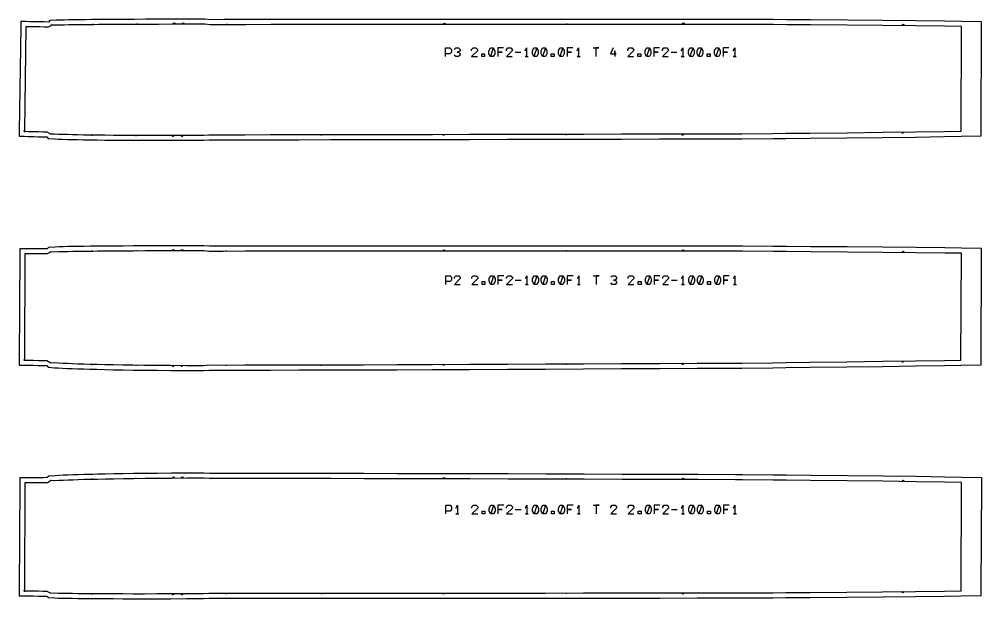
# Model space of a CAD drawing. Header units: metres. Extents: x -12 to 17699, y -154 to 17579.
# Drawn here: x -10 to 1892, y 920 to 2065 of the extents above; entities that cross this region are included whole.
import ezdxf

# ---------------------------------------------------------------- set-up
doc = ezdxf.new("R2010")
doc.units = ezdxf.units.M

msp = doc.modelspace()

# ---------------------------------------------------------------- linework, layer by layer
at = {"layer": 'Marge'}
for points in [[(-0.288, 1833.609), (7.309, 1833.39), (17.835, 1833.088), (27.431, 1832.816), (36.167, 1832.577), (44.2, 1832.372), (47.121, 1829.504), (59.751, 1828.523), (66.849, 1828.105), (75.59, 1827.849), (84.675, 1827.563), (94.547, 1827.276), (105.302, 1827.036), (116.946, 1826.814), (129.628, 1826.596), (134.358, 1826.541), (143.59, 1826.435), (158.949, 1826.278), (175.888, 1826.104), (194.532, 1825.937), (215, 1825.81), (237.482, 1825.745), (262.258, 1825.729), (289.674, 1825.751), (320.109, 1825.81), (354.041, 1825.908), (365.299, 1826.773), (392.174, 1826.764), (435.578, 1826.816), (485.463, 1826.889), (542.264, 1826.981), (604.813, 1827.087), (669.961, 1827.202), (736.414, 1827.33), (806.368, 1827.473), (879.743, 1827.623), (954.928, 1827.776), (1030.14, 1827.931), (1105.11, 1828.088), (1180.261, 1828.249), (1255.025, 1828.407), (1329.902, 1828.562), (1404.437, 1828.718), (1418.225, 1828.748), (1479.076, 1829.313), (1505.032, 1829.558), (1552.762, 1830.018), (1625.544, 1830.743), (1696.067, 1831.488), (1761.38, 1832.239), (1818.562, 1832.996), (1851.358, 1833.607), (1891.14, 1834.348), (1891.171, 1843.47), (1891.872, 2050.542), (1891.904, 2060.006), (1852.04, 2060.676), (1819.284, 2061.227), (1762.174, 2061.867), (1696.942, 2062.482), (1626.509, 2063.077), (1553.819, 2063.646), (1506.15, 2064.005), (1480.229, 2064.196), (1419.453, 2064.634), (1405.681, 2064.632), (1331.236, 2064.612), (1256.45, 2064.588), (1181.776, 2064.57), (1106.716, 2064.556), (1031.835, 2064.536), (956.714, 2064.51), (881.62, 2064.479), (808.334, 2064.452), (738.463, 2064.426), (672.089, 2064.386), (607.02, 2064.331), (544.546, 2064.271), (487.814, 2064.209), (437.988, 2064.146), (394.637, 2064.077), (367.824, 2063.991), (356.572, 2064.854), (322.686, 2064.865), (292.294, 2064.854), (264.919, 2064.825), (240.183, 2064.778), (217.738, 2064.704), (197.303, 2064.588), (178.687, 2064.446), (161.777, 2064.31), (146.45, 2064.203), (137.228, 2064.14), (132.52, 2064.107), (119.865, 2063.97), (108.245, 2063.842), (97.518, 2063.702), (87.678, 2063.525), (78.622, 2063.364), (69.895, 2063.248), (62.867, 2062.946), (50.147, 2062.222), (47.364, 2059.375), (39.408, 2059.464), (30.726, 2059.606), (21.162, 2059.797), (10.662, 2060.027), (3.073, 2060.204), (-7.021, 2060.44), (-7.159, 2050.344), (-9.999, 1843.742), (-10.134, 1833.893)], [(-0.191, 1381.648), (7.408, 1381.503), (17.911, 1381.277), (27.479, 1381.048), (36.168, 1380.807), (44.145, 1380.556), (47.11, 1377.637), (59.659, 1376.529), (66.749, 1376.016), (75.485, 1375.639), (84.567, 1375.225), (94.437, 1374.8), (105.191, 1374.41), (116.835, 1374.029), (129.519, 1373.642), (134.254, 1373.526), (143.484, 1373.302), (158.848, 1372.959), (175.791, 1372.592), (194.439, 1372.222), (214.913, 1371.889), (237.404, 1371.623), (262.191, 1371.419), (289.619, 1371.269), (320.065, 1371.178), (354.009, 1371.154), (365.206, 1371.917), (392.147, 1371.852), (435.562, 1371.859), (485.456, 1371.926), (542.261, 1372.042), (604.812, 1372.195), (669.961, 1372.378), (736.419, 1372.619), (806.377, 1372.924), (879.749, 1373.243), (954.932, 1373.562), (1030.142, 1373.893), (1105.113, 1374.244), (1180.263, 1374.612), (1255.023, 1374.965), (1329.896, 1375.3), (1404.43, 1375.65), (1418.22, 1375.718), (1479.069, 1376.452), (1505.021, 1376.765), (1552.749, 1377.349), (1625.527, 1378.247), (1696.048, 1379.159), (1761.36, 1380.066), (1818.541, 1380.96), (1851.337, 1381.649), (1891.092, 1382.485), (1891.127, 1391.494), (1891.933, 1602.362), (1891.969, 1611.828), (1852.105, 1612.513), (1819.31, 1613.077), (1762.133, 1613.738), (1696.825, 1614.376), (1626.308, 1614.995), (1553.531, 1615.589), (1505.805, 1615.963), (1479.852, 1616.162), (1419.004, 1616.618), (1405.215, 1616.619), (1330.681, 1616.619), (1255.806, 1616.615), (1181.044, 1616.616), (1105.894, 1616.62), (1030.925, 1616.62), (955.714, 1616.615), (880.531, 1616.606), (807.158, 1616.599), (737.204, 1616.593), (670.751, 1616.575), (605.605, 1616.543), (543.056, 1616.506), (486.257, 1616.467), (436.372, 1616.424), (392.97, 1616.375), (366.059, 1616.306), (354.853, 1617.102), (320.925, 1617.13), (290.496, 1617.133), (263.086, 1617.114), (238.318, 1617.073), (215.843, 1616.999), (195.382, 1616.878), (176.742, 1616.727), (159.809, 1616.579), (144.46, 1616.455), (135.228, 1616.379), (130.509, 1616.339), (117.835, 1616.176), (106.197, 1616.017), (95.452, 1615.844), (85.594, 1615.631), (76.521, 1615.429), (67.779, 1615.266), (60.736, 1614.923), (47.961, 1614.086), (45.195, 1611.194), (37.204, 1611.185), (28.494, 1611.198), (18.908, 1611.23), (8.388, 1611.277), (0.787, 1611.317), (-9.23, 1611.369), (-9.265, 1601.352), (-10, 1391.681), (-10.034, 1381.837)], [(-0.089, 925.688), (7.511, 925.62), (18.041, 925.528), (27.638, 925.445), (36.37, 925.372), (44.391, 925.308), (47.39, 922.542), (59.921, 921.77), (67.031, 921.444), (75.761, 921.289), (84.841, 921.1), (94.704, 920.909), (105.449, 920.762), (117.088, 920.632), (129.763, 920.504), (134.483, 920.477), (143.715, 920.427), (159.066, 920.349), (175.999, 920.254), (194.639, 920.162), (215.1, 920.104), (237.573, 920.096), (262.339, 920.123), (289.748, 920.173), (320.176, 920.245), (354.101, 920.341), (365.29, 921.134), (392.222, 921.117), (435.622, 921.135), (485.505, 921.157), (542.302, 921.184), (604.85, 921.213), (669.995, 921.244), (736.445, 921.277), (806.398, 921.312), (879.77, 921.348), (954.954, 921.386), (1030.164, 921.423), (1105.133, 921.461), (1180.282, 921.498), (1255.045, 921.535), (1329.921, 921.573), (1404.454, 921.61), (1418.241, 921.617), (1479.089, 922.071), (1505.044, 922.269), (1552.773, 922.643), (1625.554, 923.24), (1696.076, 923.86), (1761.388, 924.493), (1818.569, 925.143), (1851.365, 925.689), (1891.159, 926.352), (1891.198, 935.52), (1892.097, 1149.677), (1892.137, 1159.067), (1852.292, 1159.843), (1819.5, 1160.481), (1762.325, 1161.285), (1697.016, 1162.091), (1626.5, 1162.893), (1553.726, 1163.677), (1506.001, 1164.186), (1480.05, 1164.458), (1419.204, 1165.097), (1405.414, 1165.144), (1330.879, 1165.376), (1256.006, 1165.595), (1181.245, 1165.831), (1106.094, 1166.081), (1031.124, 1166.314), (955.912, 1166.528), (880.73, 1166.73), (807.357, 1166.935), (737.398, 1167.13), (670.941, 1167.27), (605.792, 1167.356), (543.24, 1167.416), (486.436, 1167.449), (436.543, 1167.445), (393.13, 1167.394), (366.216, 1167.295), (355, 1168.076), (321.059, 1168.018), (290.616, 1167.904), (263.193, 1167.742), (238.411, 1167.536), (215.925, 1167.28), (195.455, 1166.966), (176.809, 1166.621), (159.87, 1166.283), (144.511, 1165.974), (135.28, 1165.776), (130.553, 1165.674), (117.873, 1165.331), (106.232, 1164.999), (95.484, 1164.66), (85.621, 1164.289), (76.544, 1163.935), (67.811, 1163.621), (60.731, 1163.162), (48.186, 1162.177), (45.23, 1159.296), (37.269, 1159.156), (28.588, 1159.05), (19.022, 1158.98), (8.519, 1158.934), (0.918, 1158.92), (-9.02, 1158.902), (-9.063, 1148.964), (-10, 935.731), (-10.044, 925.776)]]:
    msp.add_lwpolyline(points, close=True, dxfattribs=at)
at = {"layer": 'Patron'}
for points in [[(0, 1843.605), (7.597, 1843.385), (18.122, 1843.084), (27.714, 1842.812), (36.44, 1842.573), (44.455, 1842.368), (51.927, 1838.273), (59.425, 1838.517), (67.384, 1838.091), (75.88, 1837.845), (84.99, 1837.558), (94.838, 1837.272), (105.525, 1837.033), (117.136, 1836.812), (129.8, 1836.594), (134.475, 1836.54), (143.705, 1836.434), (159.051, 1836.277), (175.99, 1836.104), (194.622, 1835.937), (215.062, 1835.81), (237.511, 1835.745), (262.264, 1835.729), (289.666, 1835.751), (320.09, 1835.81), (354.012, 1835.908), (364.507, 1836.742), (392.166, 1836.764), (435.566, 1836.816), (485.449, 1836.889), (542.247, 1836.981), (604.796, 1837.087), (669.943, 1837.202), (736.394, 1837.33), (806.348, 1837.473), (879.722, 1837.623), (954.908, 1837.776), (1030.119, 1837.93), (1105.089, 1838.088), (1180.24, 1838.249), (1255.004, 1838.407), (1329.881, 1838.562), (1404.416, 1838.718), (1418.204, 1838.748), (1478.984, 1839.313), (1504.937, 1839.558), (1552.665, 1840.018), (1625.445, 1840.742), (1695.961, 1841.488), (1761.265, 1842.239), (1818.429, 1842.995), (1851.172, 1843.605), (1851.872, 2050.678), (1819.172, 2051.227), (1762.08, 2051.867), (1696.858, 2052.482), (1626.431, 2053.078), (1553.744, 2053.647), (1506.077, 2054.006), (1480.156, 2054.196), (1419.455, 2054.634), (1405.684, 2054.632), (1331.239, 2054.612), (1256.452, 2054.588), (1181.778, 2054.57), (1106.718, 2054.556), (1031.839, 2054.536), (956.718, 2054.51), (881.624, 2054.479), (808.338, 2054.452), (738.469, 2054.426), (672.098, 2054.386), (607.03, 2054.331), (544.557, 2054.271), (487.827, 2054.209), (438.004, 2054.146), (394.656, 2054.077), (367.031, 2054.022), (356.569, 2054.854), (322.69, 2054.865), (292.305, 2054.854), (264.938, 2054.825), (240.216, 2054.778), (217.794, 2054.704), (197.379, 2054.588), (178.767, 2054.447), (161.847, 2054.31), (146.517, 2054.203), (137.297, 2054.14), (132.628, 2054.108), (119.976, 2053.971), (108.375, 2053.842), (97.697, 2053.703), (87.856, 2053.527), (78.752, 2053.365), (70.262, 2053.255), (62.304, 2052.962), (54.825, 2053.383), (47.252, 2049.375), (39.244, 2049.465), (30.527, 2049.608), (20.943, 2049.8), (10.429, 2050.03), (2.84, 2050.207)], [(0, 1391.646), (7.599, 1391.501), (18.125, 1391.275), (27.719, 1391.045), (36.445, 1390.803), (44.459, 1390.551), (51.968, 1386.378), (59.459, 1386.527), (67.419, 1385.993), (75.912, 1385.63), (85.021, 1385.215), (94.868, 1384.791), (105.553, 1384.404), (117.162, 1384.024), (129.825, 1383.637), (134.498, 1383.523), (143.727, 1383.299), (159.071, 1382.957), (176.008, 1382.59), (194.638, 1382.22), (215.075, 1381.888), (237.522, 1381.623), (262.273, 1381.418), (289.673, 1381.269), (320.095, 1381.178), (354.016, 1381.154), (364.503, 1381.893), (392.162, 1381.852), (435.561, 1381.859), (485.443, 1381.926), (542.24, 1382.041), (604.788, 1382.194), (669.933, 1382.378), (736.382, 1382.619), (806.334, 1382.924), (879.706, 1383.243), (954.889, 1383.562), (1030.098, 1383.893), (1105.066, 1384.244), (1180.214, 1384.612), (1254.976, 1384.965), (1329.851, 1385.3), (1404.383, 1385.65), (1418.171, 1385.718), (1478.948, 1386.452), (1504.9, 1386.764), (1552.627, 1387.348), (1625.404, 1388.246), (1695.918, 1389.158), (1761.221, 1390.065), (1818.385, 1390.958), (1851.127, 1391.647), (1851.933, 1602.515), (1819.195, 1603.078), (1762.036, 1603.738), (1696.737, 1604.376), (1626.226, 1604.996), (1553.453, 1605.589), (1505.729, 1605.963), (1479.777, 1606.162), (1419.003, 1606.618), (1405.215, 1606.619), (1330.682, 1606.619), (1255.806, 1606.615), (1181.043, 1606.616), (1105.894, 1606.62), (1030.925, 1606.62), (955.715, 1606.615), (880.531, 1606.606), (807.159, 1606.599), (737.206, 1606.593), (670.756, 1606.575), (605.611, 1606.543), (543.063, 1606.506), (486.266, 1606.467), (436.384, 1606.424), (392.985, 1606.375), (365.327, 1606.333), (354.845, 1607.102), (320.924, 1607.13), (290.503, 1607.133), (263.103, 1607.114), (238.351, 1607.073), (215.902, 1606.999), (195.462, 1606.878), (176.83, 1606.728), (159.89, 1606.579), (144.543, 1606.455), (135.312, 1606.379), (130.637, 1606.34), (117.971, 1606.177), (106.358, 1606.018), (95.668, 1605.847), (85.817, 1605.634), (76.704, 1605.43), (68.206, 1605.275), (60.24, 1604.935), (52.748, 1605.307), (45.207, 1601.194), (37.189, 1601.185), (28.46, 1601.198), (18.864, 1601.23), (8.335, 1601.277), (0.735, 1601.317)], [(0, 935.687), (7.6, 935.62), (18.128, 935.527), (27.725, 935.444), (36.454, 935.371), (44.471, 935.307), (51.981, 931.426), (59.476, 931.76), (67.438, 931.435), (75.936, 931.287), (85.048, 931.098), (94.898, 930.907), (105.586, 930.761), (117.199, 930.632), (129.865, 930.504), (134.539, 930.477), (143.77, 930.427), (159.116, 930.349), (176.056, 930.254), (194.688, 930.162), (215.128, 930.104), (237.576, 930.096), (262.329, 930.123), (289.729, 930.173), (320.152, 930.245), (354.073, 930.341), (364.561, 931.108), (392.219, 931.117), (435.618, 931.135), (485.5, 931.157), (542.298, 931.184), (604.845, 931.213), (669.991, 931.244), (736.44, 931.277), (806.393, 931.312), (879.765, 931.348), (954.949, 931.386), (1030.159, 931.423), (1105.128, 931.461), (1180.277, 931.498), (1255.04, 931.535), (1329.916, 931.573), (1404.449, 931.61), (1418.236, 931.617), (1479.014, 932.071), (1504.967, 932.269), (1552.694, 932.643), (1625.472, 933.239), (1695.988, 933.859), (1761.291, 934.492), (1818.456, 935.142), (1851.198, 935.688), (1852.098, 1149.845), (1819.36, 1150.482), (1762.201, 1151.286), (1696.903, 1152.092), (1626.392, 1152.893), (1553.62, 1153.678), (1505.896, 1154.187), (1479.945, 1154.459), (1419.171, 1155.097), (1405.383, 1155.144), (1330.85, 1155.376), (1255.974, 1155.595), (1181.212, 1155.831), (1106.063, 1156.081), (1031.095, 1156.314), (955.886, 1156.528), (880.702, 1156.73), (807.329, 1156.935), (737.377, 1157.13), (670.928, 1157.27), (605.782, 1157.356), (543.235, 1157.416), (486.437, 1157.449), (436.555, 1157.445), (393.156, 1157.394), (365.498, 1157.321), (355.017, 1158.076), (321.096, 1158.018), (290.675, 1157.904), (263.276, 1157.743), (238.525, 1157.537), (216.078, 1157.281), (195.64, 1156.968), (177.009, 1156.623), (160.071, 1156.285), (144.726, 1155.976), (135.496, 1155.778), (130.823, 1155.677), (118.158, 1155.335), (106.547, 1155.004), (95.86, 1154.667), (86.011, 1154.297), (76.899, 1153.941), (68.403, 1153.639), (60.44, 1153.166), (52.949, 1153.384), (45.407, 1149.298), (37.391, 1149.157), (28.662, 1149.051), (19.066, 1148.98), (8.537, 1148.934), (0.937, 1148.92)]]:
    msp.add_lwpolyline(points, close=True, dxfattribs=at)
at = {"layer": 'Repers points'}
for p, q in [((53.9, 2052.894), (53.058, 2054.485)), ((53.9, 2052.894), (53.058, 2054.485)), ((136.225, 2054.133), (136.212, 2055.933)), ((222.722, 2054.72), (222.716, 2056.52)), ((400.348, 2054.086), (400.345, 2055.886)), ((589.036, 2054.314), (589.034, 2056.114)), ((1072.239, 2054.547), (1072.238, 2056.347)), ((0, 1843.605), (-1.798, 1843.696)), ((0, 1843.605), (-0.052, 1841.805)), ((51.059, 1838.749), (50.194, 1837.171)), ((51.059, 1838.749), (50.194, 1837.171)), ((133.469, 1836.552), (133.448, 1834.752)), ((220.066, 1835.796), (220.061, 1833.996)), ((397.9, 1836.771), (397.902, 1834.971)), ((586.809, 1837.056), (586.812, 1835.256)), ((1070.577, 1838.016), (1070.581, 1836.216)), ((51.818, 1604.8), (50.956, 1606.38)), ((51.818, 1604.8), (50.956, 1606.38)), ((134.23, 1606.37), (134.215, 1608.17)), ((220.828, 1607.015), (220.822, 1608.815)), ((398.666, 1606.381), (398.664, 1608.181)), ((587.576, 1606.532), (587.575, 1608.332)), ((1071.345, 1606.62), (1071.345, 1608.42)), ((0, 1391.647), (-1.799, 1391.718)), ((0, 1391.646), (-0.034, 1389.847)), ((51.041, 1386.893), (50.166, 1385.32)), ((51.041, 1386.893), (50.166, 1385.32)), ((133.408, 1383.549), (133.364, 1381.75)), ((219.991, 1381.83), (219.97, 1380.03)), ((397.829, 1381.853), (397.83, 1380.053)), ((586.738, 1382.15), (586.743, 1380.35)), ((1070.503, 1384.082), (1070.511, 1382.282)), ((52.028, 1152.885), (51.17, 1154.468)), ((52.028, 1152.885), (51.17, 1154.468)), ((134.416, 1155.755), (134.377, 1157.555)), ((221.002, 1157.338), (220.981, 1159.137)), ((398.839, 1157.4), (398.837, 1159.2)), ((587.748, 1157.373), (587.75, 1159.173)), ((1071.515, 1156.188), (1071.521, 1157.988)), ((0, 935.688), (-1.799, 935.76)), ((0, 935.687), (-0.016, 933.887)), ((51.16, 931.85), (50.334, 930.251)), ((51.16, 931.85), (50.334, 930.251)), ((133.602, 930.483), (133.592, 928.683)), ((220.2, 930.102), (220.2, 928.302)), ((398.038, 931.12), (398.038, 929.32)), ((586.945, 931.205), (586.946, 929.405)), ((1070.71, 931.444), (1070.711, 929.644))]:
    msp.add_line(p, q, dxfattribs=at)
at = {"layer": 'Repers suspente'}
for p, q in [((296.306, 2054.856), (294.805, 2057.855)), ((297.805, 2057.856), (296.306, 2054.856)), ((313.905, 2054.862), (312.404, 2057.862)), ((315.404, 2057.863), (313.905, 2054.862)), ((830.269, 2054.46), (828.768, 2057.46)), ((831.768, 2057.461), (830.269, 2054.46)), ((1302.508, 2054.603), (1301.007, 2057.603)), ((1304.007, 2057.603), (1302.508, 2054.603)), ((1736.817, 2052.105), (1735.346, 2055.119)), ((1738.346, 2055.091), (1736.817, 2052.105)), ((293.736, 1835.759), (292.242, 1832.756)), ((295.242, 1832.762), (293.736, 1835.759)), ((311.356, 1835.794), (309.862, 1832.791)), ((312.862, 1832.796), (311.356, 1835.794)), ((828.324, 1837.518), (826.83, 1834.515)), ((829.83, 1834.521), (828.324, 1837.518)), ((1301.115, 1838.502), (1299.621, 1835.499)), ((1302.621, 1835.505), (1301.115, 1838.502)), ((1735.928, 1841.947), (1734.462, 1838.93)), ((1737.462, 1838.965), (1735.928, 1841.947)), ((294.498, 1607.132), (292.998, 1610.133)), ((295.998, 1610.132), (294.498, 1607.132)), ((312.118, 1607.131), (310.618, 1610.131)), ((313.618, 1610.13), (312.118, 1607.131)), ((829.091, 1606.601), (827.591, 1609.601)), ((830.591, 1609.602), (829.091, 1606.601)), ((1301.883, 1606.618), (1300.383, 1609.617)), ((1303.383, 1609.618), (1301.883, 1606.618)), ((1736.701, 1603.986), (1735.231, 1607)), ((1738.231, 1606.971), (1736.701, 1603.986)), ((1735.841, 1389.713), (1734.383, 1386.692)), ((1737.383, 1386.734), (1735.841, 1389.713)), ((293.659, 1381.257), (292.15, 1378.262)), ((295.15, 1378.253), (293.659, 1381.257)), ((311.279, 1381.204), (309.77, 1378.209)), ((312.77, 1378.2), (311.279, 1381.204)), ((828.252, 1383.019), (826.765, 1380.012)), ((829.765, 1380.025), (828.252, 1383.019)), ((1301.039, 1385.171), (1299.552, 1382.165)), ((1302.552, 1382.178), (1301.039, 1385.171)), ((294.67, 1157.919), (293.158, 1160.913)), ((296.158, 1160.925), (294.67, 1157.919)), ((312.289, 1157.985), (310.778, 1160.979)), ((313.778, 1160.99), (312.289, 1157.985)), ((829.263, 1156.874), (827.771, 1159.878)), ((830.771, 1159.87), (829.263, 1156.874)), ((1302.052, 1155.46), (1300.561, 1158.465)), ((1303.561, 1158.456), (1302.052, 1155.46)), ((1736.861, 1151.599), (1735.398, 1154.617)), ((1738.398, 1154.58), (1736.861, 1151.599)), ((1736.06, 934.248), (1734.589, 931.233)), ((1737.589, 931.262), (1736.06, 934.248)), ((293.87, 930.183), (292.377, 927.179)), ((295.377, 927.186), (293.87, 930.183)), ((311.49, 930.225), (309.997, 927.221)), ((312.997, 927.228), (311.49, 930.225)), ((828.459, 931.323), (826.96, 928.322)), ((829.96, 928.324), (828.459, 931.323)), ((1301.246, 931.559), (1299.748, 928.558)), ((1302.748, 928.559), (1301.246, 931.559))]:
    msp.add_line(p, q, dxfattribs=at)
at = {"layer": 'Text'}
for p, q in [((832.546, 1991.013), (832.546, 2008.156)), ((832.546, 2008.156), (841.117, 2008.156)), ((841.117, 2008.156), (843.975, 2005.298)), ((843.975, 1999.584), (841.117, 1996.727)), ((843.975, 2005.298), (843.975, 1999.584)), ((849.689, 2005.298), (852.546, 2008.156)), ((852.546, 2008.156), (858.26, 2008.156)), ((858.26, 1999.584), (855.403, 1999.584)), ((855.403, 1999.584), (858.26, 1999.584)), ((858.26, 2008.156), (861.117, 2005.298)), ((861.117, 2002.441), (858.26, 1999.584)), ((858.26, 1999.584), (861.117, 1996.727)), ((861.117, 2005.298), (861.117, 2002.441)), ((883.975, 2005.298), (886.832, 2008.156)), ((883.975, 2002.441), (883.975, 2005.298)), ((895.403, 2002.441), (883.975, 1991.013)), ((886.832, 2008.156), (892.546, 2008.156)), ((892.546, 2008.156), (895.403, 2005.298)), ((895.403, 2005.298), (895.403, 2002.441)), ((918.26, 2002.441), (921.117, 2008.156)), ((918.26, 1996.727), (918.26, 2002.441)), ((921.117, 2008.156), (926.832, 2008.156)), ((926.832, 2008.156), (921.117, 1991.013)), ((926.832, 2008.156), (929.689, 2002.441)), ((929.689, 2002.441), (929.689, 1996.727)), ((946.832, 2008.156), (935.403, 2008.156)), ((935.403, 2008.156), (935.403, 1999.584)), ((935.403, 1999.584), (943.975, 1999.584)), ((943.975, 1999.584), (935.403, 1999.584)), ((935.403, 1999.584), (935.403, 1991.013)), ((952.546, 2005.298), (955.403, 2008.156)), ((952.546, 2002.441), (952.546, 2005.298)), ((963.975, 2002.441), (952.546, 1991.013)), ((955.403, 2008.156), (961.117, 2008.156)), ((961.117, 2008.156), (963.975, 2005.298)), ((963.975, 2005.298), (963.975, 2002.441)), ((969.689, 1999.584), (981.117, 1999.584)), ((989.689, 2002.441), (992.546, 2008.156)), ((992.546, 2008.156), (992.546, 1991.013)), ((1003.975, 2002.441), (1006.832, 2008.156)), ((1003.975, 1996.727), (1003.975, 2002.441)), ((1006.832, 2008.156), (1012.546, 2008.156)), ((1012.546, 2008.156), (1006.832, 1991.013)), ((1012.546, 2008.156), (1015.403, 2002.441)), ((1015.403, 2002.441), (1015.403, 1996.727)), ((1021.117, 2002.441), (1023.975, 2008.156)), ((1021.117, 1996.727), (1021.117, 2002.441)), ((1023.975, 2008.156), (1029.689, 2008.156)), ((1029.689, 2008.156), (1023.975, 1991.013)), ((1029.689, 2008.156), (1032.546, 2002.441)), ((1032.546, 2002.441), (1032.546, 1996.727)), ((1055.403, 2002.441), (1058.26, 2008.156)), ((1055.403, 1996.727), (1055.403, 2002.441)), ((1058.26, 2008.156), (1063.975, 2008.156)), ((1063.975, 2008.156), (1058.26, 1991.013)), ((1063.975, 2008.156), (1066.832, 2002.441)), ((1066.832, 2002.441), (1066.832, 1996.727)), ((1083.975, 2008.156), (1072.546, 2008.156)), ((1072.546, 2008.156), (1072.546, 1999.584)), ((1072.546, 1999.584), (1081.117, 1999.584)), ((1081.117, 1999.584), (1072.546, 1999.584)), ((1072.546, 1999.584), (1072.546, 1991.013)), ((1092.546, 2002.441), (1095.403, 2008.156)), ((1095.403, 2008.156), (1095.403, 1991.013)), ((1123.975, 2008.156), (1135.403, 2008.156)), ((1135.403, 2008.156), (1129.689, 2008.156)), ((1129.689, 2008.156), (1129.689, 1991.013)), ((1163.975, 2008.156), (1158.26, 1996.727)), ((1166.832, 1996.727), (1166.832, 2002.441)), ((1166.832, 2002.441), (1166.832, 1991.013)), ((1192.546, 2005.298), (1195.403, 2008.156)), ((1192.546, 2002.441), (1192.546, 2005.298)), ((1203.975, 2002.441), (1192.546, 1991.013)), ((1195.403, 2008.156), (1201.117, 2008.156)), ((1201.117, 2008.156), (1203.975, 2005.298)), ((1203.975, 2005.298), (1203.975, 2002.441)), ((1226.832, 2002.441), (1229.689, 2008.156)), ((1226.832, 1996.727), (1226.832, 2002.441)), ((1229.689, 2008.156), (1235.403, 2008.156)), ((1235.403, 2008.156), (1229.689, 1991.013)), ((1235.403, 2008.156), (1238.26, 2002.441)), ((1238.26, 2002.441), (1238.26, 1996.727)), ((1255.403, 2008.156), (1243.975, 2008.156)), ((1243.975, 2008.156), (1243.975, 1999.584)), ((1243.975, 1999.584), (1252.546, 1999.584)), ((1252.546, 1999.584), (1243.975, 1999.584)), ((1243.975, 1999.584), (1243.975, 1991.013)), ((1261.117, 2005.298), (1263.975, 2008.156)), ((1261.117, 2002.441), (1261.117, 2005.298)), ((1272.546, 2002.441), (1261.117, 1991.013)), ((1263.975, 2008.156), (1269.689, 2008.156)), ((1269.689, 2008.156), (1272.546, 2005.298)), ((1272.546, 2005.298), (1272.546, 2002.441)), ((1278.26, 1999.584), (1289.689, 1999.584)), ((1298.26, 2002.441), (1301.117, 2008.156)), ((1301.117, 2008.156), (1301.117, 1991.013)), ((1312.546, 2002.441), (1315.403, 2008.156)), ((1312.546, 1996.727), (1312.546, 2002.441)), ((1315.403, 2008.156), (1321.117, 2008.156)), ((1321.117, 2008.156), (1315.403, 1991.013)), ((1321.117, 2008.156), (1323.975, 2002.441)), ((1323.975, 2002.441), (1323.975, 1996.727)), ((1329.689, 2002.441), (1332.546, 2008.156)), ((1329.689, 1996.727), (1329.689, 2002.441)), ((1332.546, 2008.156), (1338.26, 2008.156)), ((1338.26, 2008.156), (1332.546, 1991.013)), ((1338.26, 2008.156), (1341.117, 2002.441)), ((1341.117, 2002.441), (1341.117, 1996.727)), ((1363.975, 2002.441), (1366.832, 2008.156)), ((1363.975, 1996.727), (1363.975, 2002.441)), ((1366.832, 2008.156), (1372.546, 2008.156)), ((1372.546, 2008.156), (1366.832, 1991.013)), ((1372.546, 2008.156), (1375.403, 2002.441)), ((1375.403, 2002.441), (1375.403, 1996.727)), ((1392.546, 2008.156), (1381.117, 2008.156)), ((1381.117, 2008.156), (1381.117, 1999.584)), ((1381.117, 1999.584), (1389.689, 1999.584)), ((1389.689, 1999.584), (1381.117, 1999.584)), ((1381.117, 1999.584), (1381.117, 1991.013)), ((1401.117, 2002.441), (1403.975, 2008.156)), ((1403.975, 2008.156), (1403.975, 1991.013)), ((841.117, 1996.727), (832.546, 1996.727)), ((852.546, 1991.013), (849.689, 1993.87)), ((858.26, 1991.013), (852.546, 1991.013)), ((861.117, 1993.87), (858.26, 1991.013)), ((861.117, 1996.727), (861.117, 1993.87)), ((883.975, 1991.013), (895.403, 1991.013)), ((903.975, 1996.727), (909.689, 1996.727)), ((903.975, 1991.013), (903.975, 1996.727)), ((909.689, 1991.013), (903.975, 1991.013)), ((909.689, 1996.727), (909.689, 1991.013)), ((921.117, 1991.013), (918.26, 1996.727)), ((926.832, 1991.013), (921.117, 1991.013)), ((929.689, 1996.727), (926.832, 1991.013)), ((952.546, 1991.013), (963.975, 1991.013)), ((992.546, 1991.013), (989.689, 1991.013)), ((989.689, 1991.013), (995.403, 1991.013)), ((1006.832, 1991.013), (1003.975, 1996.727)), ((1012.546, 1991.013), (1006.832, 1991.013)), ((1015.403, 1996.727), (1012.546, 1991.013)), ((1023.975, 1991.013), (1021.117, 1996.727)), ((1029.689, 1991.013), (1023.975, 1991.013)), ((1032.546, 1996.727), (1029.689, 1991.013)), ((1041.117, 1996.727), (1046.832, 1996.727)), ((1041.117, 1991.013), (1041.117, 1996.727)), ((1046.832, 1991.013), (1041.117, 1991.013)), ((1046.832, 1996.727), (1046.832, 1991.013)), ((1058.26, 1991.013), (1055.403, 1996.727)), ((1063.975, 1991.013), (1058.26, 1991.013)), ((1066.832, 1996.727), (1063.975, 1991.013)), ((1095.403, 1991.013), (1092.546, 1991.013)), ((1092.546, 1991.013), (1098.26, 1991.013)), ((1158.26, 1996.727), (1169.689, 1996.727)), ((1169.689, 1996.727), (1166.832, 1996.727)), ((1192.546, 1991.013), (1203.975, 1991.013)), ((1212.546, 1996.727), (1218.26, 1996.727)), ((1212.546, 1991.013), (1212.546, 1996.727)), ((1218.26, 1991.013), (1212.546, 1991.013)), ((1218.26, 1996.727), (1218.26, 1991.013)), ((1229.689, 1991.013), (1226.832, 1996.727)), ((1235.403, 1991.013), (1229.689, 1991.013)), ((1238.26, 1996.727), (1235.403, 1991.013)), ((1261.117, 1991.013), (1272.546, 1991.013)), ((1301.117, 1991.013), (1298.26, 1991.013)), ((1298.26, 1991.013), (1303.975, 1991.013)), ((1315.403, 1991.013), (1312.546, 1996.727)), ((1321.117, 1991.013), (1315.403, 1991.013)), ((1323.975, 1996.727), (1321.117, 1991.013)), ((1332.546, 1991.013), (1329.689, 1996.727)), ((1338.26, 1991.013), (1332.546, 1991.013)), ((1341.117, 1996.727), (1338.26, 1991.013)), ((1349.689, 1996.727), (1355.403, 1996.727)), ((1349.689, 1991.013), (1349.689, 1996.727)), ((1355.403, 1991.013), (1349.689, 1991.013)), ((1355.403, 1996.727), (1355.403, 1991.013)), ((1366.832, 1991.013), (1363.975, 1996.727)), ((1372.546, 1991.013), (1366.832, 1991.013)), ((1375.403, 1996.727), (1372.546, 1991.013)), ((1403.975, 1991.013), (1401.117, 1991.013)), ((1401.117, 1991.013), (1406.832, 1991.013)), ((833.023, 1541.093), (833.023, 1558.236)), ((833.023, 1558.236), (841.595, 1558.236)), ((841.595, 1546.807), (833.023, 1546.807)), ((841.595, 1558.236), (844.452, 1555.379)), ((844.452, 1549.665), (841.595, 1546.807)), ((844.452, 1555.379), (844.452, 1549.665)), ((850.166, 1555.379), (853.023, 1558.236)), ((850.166, 1552.522), (850.166, 1555.379)), ((861.595, 1552.522), (850.166, 1541.093)), ((850.166, 1541.093), (861.595, 1541.093)), ((853.023, 1558.236), (858.737, 1558.236)), ((858.737, 1558.236), (861.595, 1555.379)), ((861.595, 1555.379), (861.595, 1552.522)), ((884.452, 1555.379), (887.309, 1558.236)), ((884.452, 1552.522), (884.452, 1555.379)), ((895.88, 1552.522), (884.452, 1541.093)), ((884.452, 1541.093), (895.88, 1541.093)), ((887.309, 1558.236), (893.023, 1558.236)), ((893.023, 1558.236), (895.88, 1555.379)), ((895.88, 1555.379), (895.88, 1552.522)), ((904.452, 1546.807), (910.166, 1546.807)), ((904.452, 1541.093), (904.452, 1546.807)), ((910.166, 1541.093), (904.452, 1541.093)), ((910.166, 1546.807), (910.166, 1541.093)), ((918.737, 1552.522), (921.595, 1558.236)), ((918.737, 1546.807), (918.737, 1552.522)), ((921.595, 1541.093), (918.737, 1546.807)), ((921.595, 1558.236), (927.309, 1558.236)), ((927.309, 1558.236), (921.595, 1541.093)), ((927.309, 1541.093), (921.595, 1541.093)), ((927.309, 1558.236), (930.166, 1552.522)), ((930.166, 1546.807), (927.309, 1541.093)), ((930.166, 1552.522), (930.166, 1546.807)), ((947.309, 1558.236), (935.88, 1558.236)), ((935.88, 1558.236), (935.88, 1549.665)), ((935.88, 1549.665), (944.452, 1549.665)), ((944.452, 1549.665), (935.88, 1549.665)), ((935.88, 1549.665), (935.88, 1541.093)), ((953.023, 1555.379), (955.88, 1558.236)), ((953.023, 1552.522), (953.023, 1555.379)), ((964.452, 1552.522), (953.023, 1541.093)), ((953.023, 1541.093), (964.452, 1541.093)), ((955.88, 1558.236), (961.595, 1558.236)), ((961.595, 1558.236), (964.452, 1555.379)), ((964.452, 1555.379), (964.452, 1552.522)), ((970.166, 1549.665), (981.595, 1549.665)), ((990.166, 1552.522), (993.023, 1558.236)), ((993.023, 1541.093), (990.166, 1541.093)), ((990.166, 1541.093), (995.88, 1541.093)), ((993.023, 1558.236), (993.023, 1541.093)), ((1004.452, 1552.522), (1007.309, 1558.236)), ((1004.452, 1546.807), (1004.452, 1552.522)), ((1007.309, 1541.093), (1004.452, 1546.807)), ((1007.309, 1558.236), (1013.023, 1558.236)), ((1013.023, 1558.236), (1007.309, 1541.093)), ((1013.023, 1541.093), (1007.309, 1541.093)), ((1013.023, 1558.236), (1015.88, 1552.522)), ((1015.88, 1546.807), (1013.023, 1541.093)), ((1015.88, 1552.522), (1015.88, 1546.807)), ((1021.595, 1552.522), (1024.452, 1558.236)), ((1021.595, 1546.807), (1021.595, 1552.522)), ((1024.452, 1541.093), (1021.595, 1546.807)), ((1024.452, 1558.236), (1030.166, 1558.236)), ((1030.166, 1558.236), (1024.452, 1541.093)), ((1030.166, 1541.093), (1024.452, 1541.093)), ((1030.166, 1558.236), (1033.023, 1552.522)), ((1033.023, 1546.807), (1030.166, 1541.093)), ((1033.023, 1552.522), (1033.023, 1546.807)), ((1041.595, 1546.807), (1047.309, 1546.807)), ((1041.595, 1541.093), (1041.595, 1546.807)), ((1047.309, 1541.093), (1041.595, 1541.093)), ((1047.309, 1546.807), (1047.309, 1541.093)), ((1055.88, 1552.522), (1058.737, 1558.236)), ((1055.88, 1546.807), (1055.88, 1552.522)), ((1058.737, 1541.093), (1055.88, 1546.807)), ((1058.737, 1558.236), (1064.452, 1558.236)), ((1064.452, 1558.236), (1058.737, 1541.093)), ((1064.452, 1541.093), (1058.737, 1541.093)), ((1064.452, 1558.236), (1067.309, 1552.522)), ((1067.309, 1546.807), (1064.452, 1541.093)), ((1067.309, 1552.522), (1067.309, 1546.807)), ((1084.452, 1558.236), (1073.023, 1558.236)), ((1073.023, 1558.236), (1073.023, 1549.665)), ((1073.023, 1549.665), (1081.595, 1549.665)), ((1081.595, 1549.665), (1073.023, 1549.665)), ((1073.023, 1549.665), (1073.023, 1541.093)), ((1093.023, 1552.522), (1095.88, 1558.236)), ((1095.88, 1541.093), (1093.023, 1541.093)), ((1093.023, 1541.093), (1098.737, 1541.093)), ((1095.88, 1558.236), (1095.88, 1541.093)), ((1124.452, 1558.236), (1135.88, 1558.236)), ((1135.88, 1558.236), (1130.166, 1558.236)), ((1130.166, 1558.236), (1130.166, 1541.093)), ((1158.737, 1555.379), (1161.595, 1558.236)), ((1161.595, 1541.093), (1158.737, 1543.95)), ((1161.595, 1558.236), (1167.309, 1558.236)), ((1167.309, 1541.093), (1161.595, 1541.093)), ((1167.309, 1549.665), (1164.452, 1549.665)), ((1164.452, 1549.665), (1167.309, 1549.665)), ((1167.309, 1558.236), (1170.166, 1555.379)), ((1170.166, 1552.522), (1167.309, 1549.665)), ((1167.309, 1549.665), (1170.166, 1546.807)), ((1170.166, 1543.95), (1167.309, 1541.093)), ((1170.166, 1555.379), (1170.166, 1552.522)), ((1170.166, 1546.807), (1170.166, 1543.95)), ((1193.023, 1555.379), (1195.88, 1558.236)), ((1193.023, 1552.522), (1193.023, 1555.379)), ((1204.452, 1552.522), (1193.023, 1541.093)), ((1193.023, 1541.093), (1204.452, 1541.093)), ((1195.88, 1558.236), (1201.595, 1558.236)), ((1201.595, 1558.236), (1204.452, 1555.379)), ((1204.452, 1555.379), (1204.452, 1552.522)), ((1213.023, 1546.807), (1218.737, 1546.807)), ((1213.023, 1541.093), (1213.023, 1546.807)), ((1218.737, 1541.093), (1213.023, 1541.093)), ((1218.737, 1546.807), (1218.737, 1541.093)), ((1227.309, 1552.522), (1230.166, 1558.236)), ((1227.309, 1546.807), (1227.309, 1552.522)), ((1230.166, 1541.093), (1227.309, 1546.807)), ((1230.166, 1558.236), (1235.88, 1558.236)), ((1235.88, 1558.236), (1230.166, 1541.093)), ((1235.88, 1541.093), (1230.166, 1541.093)), ((1235.88, 1558.236), (1238.737, 1552.522)), ((1238.737, 1546.807), (1235.88, 1541.093)), ((1238.737, 1552.522), (1238.737, 1546.807)), ((1255.88, 1558.236), (1244.452, 1558.236)), ((1244.452, 1558.236), (1244.452, 1549.665)), ((1244.452, 1549.665), (1253.023, 1549.665)), ((1253.023, 1549.665), (1244.452, 1549.665)), ((1244.452, 1549.665), (1244.452, 1541.093)), ((1261.595, 1555.379), (1264.452, 1558.236)), ((1261.595, 1552.522), (1261.595, 1555.379)), ((1273.023, 1552.522), (1261.595, 1541.093)), ((1261.595, 1541.093), (1273.023, 1541.093)), ((1264.452, 1558.236), (1270.166, 1558.236)), ((1270.166, 1558.236), (1273.023, 1555.379)), ((1273.023, 1555.379), (1273.023, 1552.522)), ((1278.737, 1549.665), (1290.166, 1549.665)), ((1298.737, 1552.522), (1301.595, 1558.236)), ((1301.595, 1541.093), (1298.737, 1541.093)), ((1298.737, 1541.093), (1304.452, 1541.093)), ((1301.595, 1558.236), (1301.595, 1541.093)), ((1313.023, 1552.522), (1315.88, 1558.236)), ((1313.023, 1546.807), (1313.023, 1552.522)), ((1315.88, 1541.093), (1313.023, 1546.807)), ((1315.88, 1558.236), (1321.595, 1558.236)), ((1321.595, 1558.236), (1315.88, 1541.093)), ((1321.595, 1541.093), (1315.88, 1541.093)), ((1321.595, 1558.236), (1324.452, 1552.522)), ((1324.452, 1546.807), (1321.595, 1541.093)), ((1324.452, 1552.522), (1324.452, 1546.807)), ((1330.166, 1552.522), (1333.023, 1558.236)), ((1330.166, 1546.807), (1330.166, 1552.522)), ((1333.023, 1541.093), (1330.166, 1546.807)), ((1333.023, 1558.236), (1338.737, 1558.236)), ((1338.737, 1558.236), (1333.023, 1541.093)), ((1338.737, 1541.093), (1333.023, 1541.093)), ((1338.737, 1558.236), (1341.595, 1552.522)), ((1341.595, 1546.807), (1338.737, 1541.093)), ((1341.595, 1552.522), (1341.595, 1546.807)), ((1350.166, 1546.807), (1355.88, 1546.807)), ((1350.166, 1541.093), (1350.166, 1546.807)), ((1355.88, 1541.093), (1350.166, 1541.093)), ((1355.88, 1546.807), (1355.88, 1541.093)), ((1364.452, 1552.522), (1367.309, 1558.236)), ((1364.452, 1546.807), (1364.452, 1552.522)), ((1367.309, 1541.093), (1364.452, 1546.807)), ((1367.309, 1558.236), (1373.023, 1558.236)), ((1373.023, 1558.236), (1367.309, 1541.093)), ((1373.023, 1541.093), (1367.309, 1541.093)), ((1373.023, 1558.236), (1375.88, 1552.522)), ((1375.88, 1546.807), (1373.023, 1541.093)), ((1375.88, 1552.522), (1375.88, 1546.807)), ((1393.023, 1558.236), (1381.595, 1558.236)), ((1381.595, 1558.236), (1381.595, 1549.665)), ((1381.595, 1549.665), (1390.166, 1549.665)), ((1390.166, 1549.665), (1381.595, 1549.665)), ((1381.595, 1549.665), (1381.595, 1541.093)), ((1401.595, 1552.522), (1404.452, 1558.236)), ((1404.452, 1541.093), (1401.595, 1541.093)), ((1401.595, 1541.093), (1407.309, 1541.093)), ((1404.452, 1558.236), (1404.452, 1541.093)), ((833.031, 1087.668), (833.031, 1104.811)), ((833.031, 1104.811), (841.602, 1104.811)), ((841.602, 1104.811), (844.459, 1101.954)), ((853.031, 1099.097), (855.888, 1104.811)), ((855.888, 1104.811), (855.888, 1087.668)), ((884.459, 1101.954), (887.317, 1104.811)), ((887.317, 1104.811), (893.031, 1104.811)), ((893.031, 1104.811), (895.888, 1101.954)), ((918.745, 1099.097), (921.602, 1104.811)), ((921.602, 1104.811), (927.317, 1104.811)), ((927.317, 1104.811), (921.602, 1087.668)), ((927.317, 1104.811), (930.174, 1099.097)), ((947.317, 1104.811), (935.888, 1104.811)), ((935.888, 1104.811), (935.888, 1096.24)), ((953.031, 1101.954), (955.888, 1104.811)), ((955.888, 1104.811), (961.602, 1104.811)), ((961.602, 1104.811), (964.459, 1101.954)), ((990.174, 1099.097), (993.031, 1104.811)), ((993.031, 1104.811), (993.031, 1087.668)), ((1004.459, 1099.097), (1007.317, 1104.811)), ((1007.317, 1104.811), (1013.031, 1104.811)), ((1013.031, 1104.811), (1007.317, 1087.668)), ((1013.031, 1104.811), (1015.888, 1099.097)), ((1021.602, 1099.097), (1024.459, 1104.811)), ((1024.459, 1104.811), (1030.174, 1104.811)), ((1030.174, 1104.811), (1024.459, 1087.668)), ((1030.174, 1104.811), (1033.031, 1099.097)), ((1055.888, 1099.097), (1058.745, 1104.811)), ((1058.745, 1104.811), (1064.459, 1104.811)), ((1064.459, 1104.811), (1058.745, 1087.668)), ((1064.459, 1104.811), (1067.317, 1099.097)), ((1084.459, 1104.811), (1073.031, 1104.811)), ((1073.031, 1104.811), (1073.031, 1096.24)), ((1093.031, 1099.097), (1095.888, 1104.811)), ((1095.888, 1104.811), (1095.888, 1087.668)), ((1124.459, 1104.811), (1135.888, 1104.811)), ((1135.888, 1104.811), (1130.174, 1104.811)), ((1130.174, 1104.811), (1130.174, 1087.668)), ((1158.745, 1101.954), (1161.602, 1104.811)), ((1161.602, 1104.811), (1167.317, 1104.811)), ((1167.317, 1104.811), (1170.174, 1101.954)), ((1193.031, 1101.954), (1195.888, 1104.811)), ((1195.888, 1104.811), (1201.602, 1104.811)), ((1201.602, 1104.811), (1204.459, 1101.954)), ((1227.317, 1099.097), (1230.174, 1104.811)), ((1230.174, 1104.811), (1235.888, 1104.811)), ((1235.888, 1104.811), (1230.174, 1087.668)), ((1235.888, 1104.811), (1238.745, 1099.097)), ((1255.888, 1104.811), (1244.459, 1104.811)), ((1244.459, 1104.811), (1244.459, 1096.24)), ((1261.602, 1101.954), (1264.459, 1104.811)), ((1264.459, 1104.811), (1270.174, 1104.811)), ((1270.174, 1104.811), (1273.031, 1101.954)), ((1298.745, 1099.097), (1301.602, 1104.811)), ((1301.602, 1104.811), (1301.602, 1087.668)), ((1313.031, 1099.097), (1315.888, 1104.811)), ((1315.888, 1104.811), (1321.602, 1104.811)), ((1321.602, 1104.811), (1315.888, 1087.668)), ((1321.602, 1104.811), (1324.459, 1099.097)), ((1330.174, 1099.097), (1333.031, 1104.811)), ((1333.031, 1104.811), (1338.745, 1104.811)), ((1338.745, 1104.811), (1333.031, 1087.668)), ((1338.745, 1104.811), (1341.602, 1099.097)), ((1364.459, 1099.097), (1367.317, 1104.811)), ((1367.317, 1104.811), (1373.031, 1104.811)), ((1373.031, 1104.811), (1367.317, 1087.668)), ((1373.031, 1104.811), (1375.888, 1099.097)), ((1393.031, 1104.811), (1381.602, 1104.811)), ((1381.602, 1104.811), (1381.602, 1096.24)), ((1401.602, 1099.097), (1404.459, 1104.811)), ((1404.459, 1104.811), (1404.459, 1087.668)), ((841.602, 1093.383), (833.031, 1093.383)), ((844.459, 1096.24), (841.602, 1093.383)), ((844.459, 1101.954), (844.459, 1096.24)), ((855.888, 1087.668), (853.031, 1087.668)), ((853.031, 1087.668), (858.745, 1087.668)), ((884.459, 1099.097), (884.459, 1101.954)), ((895.888, 1099.097), (884.459, 1087.668)), ((884.459, 1087.668), (895.888, 1087.668)), ((895.888, 1101.954), (895.888, 1099.097)), ((904.459, 1093.383), (910.174, 1093.383)), ((904.459, 1087.668), (904.459, 1093.383)), ((910.174, 1087.668), (904.459, 1087.668)), ((910.174, 1093.383), (910.174, 1087.668)), ((918.745, 1093.383), (918.745, 1099.097)), ((921.602, 1087.668), (918.745, 1093.383)), ((927.317, 1087.668), (921.602, 1087.668)), ((930.174, 1093.383), (927.317, 1087.668)), ((930.174, 1099.097), (930.174, 1093.383)), ((935.888, 1096.24), (944.459, 1096.24)), ((944.459, 1096.24), (935.888, 1096.24)), ((935.888, 1096.24), (935.888, 1087.668)), ((953.031, 1099.097), (953.031, 1101.954)), ((964.459, 1099.097), (953.031, 1087.668)), ((953.031, 1087.668), (964.459, 1087.668)), ((964.459, 1101.954), (964.459, 1099.097)), ((970.174, 1096.24), (981.602, 1096.24)), ((993.031, 1087.668), (990.174, 1087.668)), ((990.174, 1087.668), (995.888, 1087.668)), ((1004.459, 1093.383), (1004.459, 1099.097)), ((1007.317, 1087.668), (1004.459, 1093.383)), ((1013.031, 1087.668), (1007.317, 1087.668)), ((1015.888, 1093.383), (1013.031, 1087.668)), ((1015.888, 1099.097), (1015.888, 1093.383)), ((1021.602, 1093.383), (1021.602, 1099.097)), ((1024.459, 1087.668), (1021.602, 1093.383)), ((1030.174, 1087.668), (1024.459, 1087.668)), ((1033.031, 1093.383), (1030.174, 1087.668)), ((1033.031, 1099.097), (1033.031, 1093.383)), ((1041.602, 1093.383), (1047.317, 1093.383)), ((1041.602, 1087.668), (1041.602, 1093.383)), ((1047.317, 1087.668), (1041.602, 1087.668)), ((1047.317, 1093.383), (1047.317, 1087.668)), ((1055.888, 1093.383), (1055.888, 1099.097)), ((1058.745, 1087.668), (1055.888, 1093.383)), ((1064.459, 1087.668), (1058.745, 1087.668)), ((1067.317, 1093.383), (1064.459, 1087.668)), ((1067.317, 1099.097), (1067.317, 1093.383)), ((1073.031, 1096.24), (1081.602, 1096.24)), ((1081.602, 1096.24), (1073.031, 1096.24)), ((1073.031, 1096.24), (1073.031, 1087.668)), ((1095.888, 1087.668), (1093.031, 1087.668)), ((1093.031, 1087.668), (1098.745, 1087.668)), ((1158.745, 1099.097), (1158.745, 1101.954)), ((1170.174, 1099.097), (1158.745, 1087.668)), ((1158.745, 1087.668), (1170.174, 1087.668)), ((1170.174, 1101.954), (1170.174, 1099.097)), ((1193.031, 1099.097), (1193.031, 1101.954)), ((1204.459, 1099.097), (1193.031, 1087.668)), ((1193.031, 1087.668), (1204.459, 1087.668)), ((1204.459, 1101.954), (1204.459, 1099.097)), ((1213.031, 1093.383), (1218.745, 1093.383)), ((1213.031, 1087.668), (1213.031, 1093.383)), ((1218.745, 1087.668), (1213.031, 1087.668)), ((1218.745, 1093.383), (1218.745, 1087.668)), ((1227.317, 1093.383), (1227.317, 1099.097)), ((1230.174, 1087.668), (1227.317, 1093.383)), ((1235.888, 1087.668), (1230.174, 1087.668)), ((1238.745, 1093.383), (1235.888, 1087.668)), ((1238.745, 1099.097), (1238.745, 1093.383)), ((1244.459, 1096.24), (1253.031, 1096.24)), ((1253.031, 1096.24), (1244.459, 1096.24)), ((1244.459, 1096.24), (1244.459, 1087.668)), ((1261.602, 1099.097), (1261.602, 1101.954)), ((1273.031, 1099.097), (1261.602, 1087.668)), ((1261.602, 1087.668), (1273.031, 1087.668)), ((1273.031, 1101.954), (1273.031, 1099.097)), ((1278.745, 1096.24), (1290.174, 1096.24)), ((1301.602, 1087.668), (1298.745, 1087.668)), ((1298.745, 1087.668), (1304.459, 1087.668)), ((1313.031, 1093.383), (1313.031, 1099.097)), ((1315.888, 1087.668), (1313.031, 1093.383)), ((1321.602, 1087.668), (1315.888, 1087.668)), ((1324.459, 1093.383), (1321.602, 1087.668)), ((1324.459, 1099.097), (1324.459, 1093.383)), ((1330.174, 1093.383), (1330.174, 1099.097)), ((1333.031, 1087.668), (1330.174, 1093.383)), ((1338.745, 1087.668), (1333.031, 1087.668)), ((1341.602, 1093.383), (1338.745, 1087.668)), ((1341.602, 1099.097), (1341.602, 1093.383)), ((1350.174, 1093.383), (1355.888, 1093.383)), ((1350.174, 1087.668), (1350.174, 1093.383)), ((1355.888, 1087.668), (1350.174, 1087.668)), ((1355.888, 1093.383), (1355.888, 1087.668)), ((1364.459, 1093.383), (1364.459, 1099.097)), ((1367.317, 1087.668), (1364.459, 1093.383)), ((1373.031, 1087.668), (1367.317, 1087.668)), ((1375.888, 1093.383), (1373.031, 1087.668)), ((1375.888, 1099.097), (1375.888, 1093.383)), ((1381.602, 1096.24), (1390.174, 1096.24)), ((1390.174, 1096.24), (1381.602, 1096.24)), ((1381.602, 1096.24), (1381.602, 1087.668)), ((1404.459, 1087.668), (1401.602, 1087.668)), ((1401.602, 1087.668), (1407.317, 1087.668))]:
    msp.add_line(p, q, dxfattribs=at)

doc.saveas('drawing.dxf')
